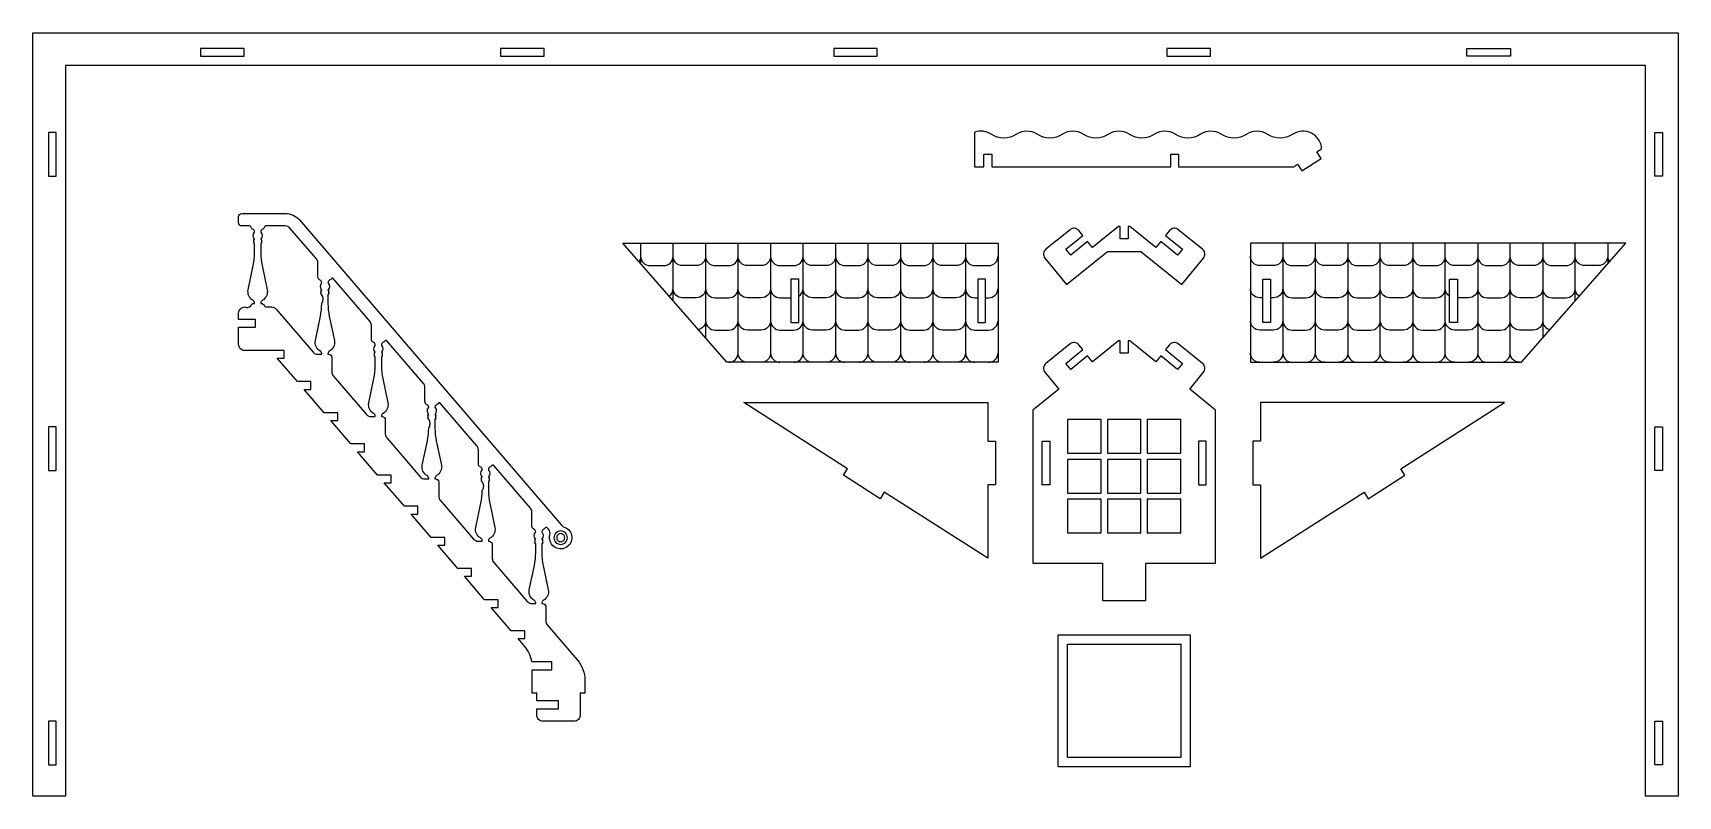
# Model space of a CAD drawing. Extents: x 9591 to 9820, y 1050 to 1177.
# Drawn here: x 9650.8 to 9703.6, y 1094.3 to 1118.8 of the extents above; entities that cross this region are included whole.
import ezdxf

# ---------------------------------------------------------------- set-up
doc = ezdxf.new("R2010")
doc.units = 0
doc.header["$MEASUREMENT"] = 0
doc.layers.add('LAYER_1', color=18, linetype='CONTINUOUS')

msp = doc.modelspace()

# ---------------------------------------------------------------- linework, layer by layer
at = {"layer": 'LAYER_1'}
for points in [[(9702.593, 1117.73), (9651.843, 1117.73), (9651.843, 1094.28), (9650.793, 1094.28), (9650.793, 1118.78), (9703.643, 1118.78), (9703.643, 1094.28), (9702.593, 1094.28)], [(9656.181, 1118.03), (9657.581, 1118.03), (9657.581, 1118.28), (9656.181, 1118.28)], [(9665.818, 1118.03), (9667.218, 1118.03), (9667.218, 1118.28), (9665.818, 1118.28)], [(9676.518, 1118.03), (9677.918, 1118.03), (9677.918, 1118.28), (9676.518, 1118.28)], [(9687.218, 1118.03), (9688.618, 1118.03), (9688.618, 1118.28), (9687.218, 1118.28)], [(9698.256, 1118.03), (9696.856, 1118.03), (9696.856, 1118.28), (9698.256, 1118.28)], [(9651.543, 1114.18), (9651.543, 1115.58), (9651.293, 1115.58), (9651.293, 1114.18)], [(9702.893, 1114.18), (9702.893, 1115.58), (9703.143, 1115.58), (9703.143, 1114.18)], [(9673.084, 1108.206), (9669.74, 1112.026), (9681.796, 1112.026), (9681.796, 1108.206)], [(9698.614, 1108.206), (9701.959, 1112.026), (9689.902, 1112.026), (9689.902, 1108.206)], [(9675.396, 1110.879), (9675.146, 1110.879), (9675.146, 1109.479), (9675.396, 1109.479)], [(9681.396, 1110.879), (9681.146, 1110.879), (9681.146, 1109.479), (9681.396, 1109.479)], [(9690.302, 1110.879), (9690.552, 1110.879), (9690.552, 1109.479), (9690.302, 1109.479)], [(9696.302, 1110.879), (9696.552, 1110.879), (9696.552, 1109.479), (9696.302, 1109.479)], [(9681.72, 1104.269), (9681.47, 1104.269), (9681.47, 1101.915), (9678.143, 1104.037), (9678.009, 1103.826), (9676.829, 1104.579), (9676.963, 1104.79), (9673.636, 1106.912), (9681.47, 1106.912), (9681.47, 1105.669), (9681.72, 1105.669)], [(9689.978, 1104.269), (9690.228, 1104.269), (9690.228, 1101.915), (9693.555, 1104.037), (9693.689, 1103.826), (9694.87, 1104.579), (9694.735, 1104.79), (9698.062, 1106.912), (9690.228, 1106.912), (9690.228, 1105.669), (9689.978, 1105.669)], [(9684.029, 1105.289), (9685.109, 1105.289), (9685.109, 1106.369), (9684.029, 1106.369)], [(9685.309, 1105.289), (9686.389, 1105.289), (9686.389, 1106.369), (9685.309, 1106.369)], [(9686.589, 1105.289), (9687.669, 1105.289), (9687.669, 1106.369), (9686.589, 1106.369)], [(9651.543, 1104.73), (9651.543, 1106.13), (9651.293, 1106.13), (9651.293, 1104.73)], [(9683.212, 1105.669), (9683.462, 1105.669), (9683.462, 1104.269), (9683.212, 1104.269)], [(9688.487, 1105.669), (9688.237, 1105.669), (9688.237, 1104.269), (9688.487, 1104.269)], [(9702.893, 1104.73), (9702.893, 1106.13), (9703.143, 1106.13), (9703.143, 1104.73)], [(9684.029, 1104.009), (9685.109, 1104.009), (9685.109, 1105.089), (9684.029, 1105.089)], [(9685.309, 1104.009), (9686.389, 1104.009), (9686.389, 1105.089), (9685.309, 1105.089)], [(9686.589, 1104.009), (9687.669, 1104.009), (9687.669, 1105.089), (9686.589, 1105.089)], [(9684.029, 1102.729), (9685.109, 1102.729), (9685.109, 1103.809), (9684.029, 1103.809)], [(9685.309, 1102.729), (9686.389, 1102.729), (9686.389, 1103.809), (9685.309, 1103.809)], [(9686.589, 1102.729), (9687.669, 1102.729), (9687.669, 1103.809), (9686.589, 1103.809)], [(9683.729, 1099.458), (9687.969, 1099.458), (9687.969, 1095.218), (9683.729, 1095.218)], [(9684.029, 1099.158), (9687.669, 1099.158), (9687.669, 1095.518), (9684.029, 1095.518)], [(9651.543, 1095.28), (9651.543, 1096.68), (9651.293, 1096.68), (9651.293, 1095.28)], [(9702.893, 1095.28), (9702.893, 1096.68), (9703.143, 1096.68), (9703.143, 1095.28)]]:
    msp.add_lwpolyline(points, close=True, dxfattribs=at)
for points in [[(9687.344, 1114.484), (9687.344, 1114.884), (9687.594, 1114.884), (9687.594, 1114.484), (9691.292, 1114.484), (9691.419, 1114.565), (9691.553, 1114.355), (9692.173, 1114.75), (9692.038, 1114.961), (9692.193, 1115.059, 0.579603), (9691.263, 1115.527, -0.300981), (9690.447, 1115.527, 0.300981), (9689.785, 1115.527, -0.300981), (9688.969, 1115.527, 0.300981), (9688.306, 1115.527, -0.300981), (9687.49, 1115.527, 0.300981), (9686.828, 1115.527, -0.300981), (9686.012, 1115.527, 0.300981), (9685.35, 1115.527, -0.300981), (9684.534, 1115.527, 0.300981), (9683.871, 1115.527, -0.300981), (9683.055, 1115.527, 0.300981), (9682.393, 1115.527, -0.300981), (9681.577, 1115.527, 0.236244), (9681.044, 1115.592), (9681.044, 1114.484), (9681.344, 1114.484), (9681.344, 1114.884), (9681.594, 1114.884), (9681.594, 1114.484)], [(9666.832, 1098.335), (9667.458, 1098.335), (9667.458, 1098.585), (9666.821, 1098.585, 0.140614), (9666.591, 1099.087), (9666.377, 1099.335), (9666.599, 1099.335), (9666.599, 1099.585), (9666.162, 1099.585), (9665.518, 1100.335), (9665.74, 1100.335), (9665.74, 1100.585), (9665.303, 1100.585), (9664.659, 1101.335), (9664.881, 1101.335), (9664.881, 1101.585), (9664.444, 1101.585), (9663.8, 1102.335), (9664.022, 1102.335), (9664.022, 1102.585), (9663.585, 1102.585), (9662.94, 1103.335), (9663.163, 1103.335), (9663.163, 1103.585), (9662.726, 1103.585), (9662.081, 1104.335), (9662.304, 1104.335), (9662.304, 1104.585), (9661.867, 1104.585), (9661.222, 1105.335), (9661.445, 1105.335), (9661.445, 1105.585), (9661.008, 1105.585), (9660.363, 1106.335), (9660.585, 1106.335), (9660.585, 1106.585), (9660.148, 1106.585), (9659.504, 1107.335), (9659.726, 1107.335), (9659.726, 1107.585), (9659.289, 1107.585), (9658.645, 1108.335), (9658.867, 1108.335), (9658.867, 1108.585), (9657.6, 1108.585, -0.414214), (9657.4, 1108.785), (9657.4, 1109.335), (9657.941, 1109.335), (9657.941, 1109.585), (9657.4, 1109.585), (9657.4, 1109.785, -0.414214), (9657.6, 1109.985, 0.352171), (9657.793, 1110.017, -0.352171), (9657.891, 1110.095), (9657.914, 1110.095), (9657.914, 1110.112, 0.272519), (9657.862, 1110.199, -0.328849), (9657.708, 1110.536), (9657.871, 1111.314, 0.051698), (9657.914, 1111.725), (9657.914, 1112.011, 0.366837), (9657.905, 1112.021, -0.600564), (9657.893, 1112.057, 0.39765), (9657.893, 1112.071, -0.39765), (9657.893, 1112.101, 0.39765), (9657.893, 1112.115, -0.594353), (9657.905, 1112.152, 0.584261), (9657.911, 1112.168, -0.375636), (9657.909, 1112.38, 0.187098), (9657.914, 1112.394, 0.294683), (9657.852, 1112.483, -0.244569), (9657.793, 1112.554, 0.352171), (9657.754, 1112.585), (9657.5, 1112.585, -0.414214), (9657.4, 1112.685), (9657.4, 1112.885, -0.414214), (9657.5, 1112.985), (9658.9, 1112.985, -0.21865), (9659.355, 1112.776), (9667.775, 1102.975, 0.134714), (9667.863, 1102.916, -0.655406), (9667.919, 1102.259, -0.655406), (9667.4, 1102.666, 0.245805), (9667.358, 1102.846), (9667.317, 1102.895, 0.507332), (9667.252, 1102.89, -0.156752), (9667.206, 1102.85, 0.294683), (9667.144, 1102.761, 0.187098), (9667.149, 1102.747, -0.375636), (9667.147, 1102.535, 0.584261), (9667.153, 1102.519, -0.594353), (9667.165, 1102.482, 0.39765), (9667.165, 1102.468, -0.39765), (9667.165, 1102.438, 0.39765), (9667.165, 1102.425, -0.600564), (9667.153, 1102.388, 0.366837), (9667.144, 1102.378), (9667.144, 1102.092, 0.051698), (9667.187, 1101.682), (9667.35, 1100.904, -0.328849), (9667.196, 1100.567, 0.272519), (9667.144, 1100.479), (9667.144, 1100.462), (9667.167, 1100.462, -0.414214), (9667.267, 1100.362), (9667.267, 1099.907, 0.179323), (9667.316, 1099.777), (9668.282, 1098.652, -0.179323), (9668.524, 1098), (9668.524, 1097.585), (9668.378, 1097.585), (9668.378, 1096.885, -0.414214), (9668.178, 1096.685), (9667.178, 1096.685, -0.414214), (9666.978, 1096.885), (9666.978, 1097.085), (9667.678, 1097.085), (9667.678, 1097.335), (9666.978, 1097.335), (9666.978, 1097.585), (9666.832, 1097.585)], [(9658.235, 1112.555, -0.251154), (9658.175, 1112.483, 0.294683), (9658.114, 1112.394, 0.187098), (9658.119, 1112.38, -0.375636), (9658.117, 1112.168, 0.584261), (9658.123, 1112.152, -0.594353), (9658.135, 1112.115, 0.39765), (9658.135, 1112.101, -0.39765), (9658.135, 1112.071, 0.39765), (9658.135, 1112.057, -0.600564), (9658.122, 1112.021, 0.366837), (9658.114, 1112.011), (9658.114, 1111.725, 0.051698), (9658.156, 1111.314), (9658.319, 1110.536, -0.328849), (9658.165, 1110.199, 0.272519), (9658.114, 1110.112), (9658.114, 1110.095, -0.352171), (9658.235, 1110.017, 0.352171), (9658.274, 1109.985), (9658.454, 1109.985, -0.21865), (9658.606, 1109.916), (9659.794, 1108.532, 0.21865), (9659.946, 1108.462), (9660.072, 1108.462), (9660.072, 1108.479, 0.272519), (9660.02, 1108.567, -0.328849), (9659.866, 1108.904), (9660.029, 1109.682, 0.051698), (9660.072, 1110.092, 0.366837), (9660.063, 1110.388, -0.600564), (9660.051, 1110.425, 0.39765), (9660.051, 1110.438, -0.39765), (9660.051, 1110.468, 0.39765), (9660.051, 1110.482, -0.594353), (9660.063, 1110.519, 0.584261), (9660.069, 1110.535, -0.375636), (9660.067, 1110.747, 0.187098), (9660.072, 1110.761, 0.294683), (9660.01, 1110.85, -0.302722), (9659.949, 1110.943), (9659.949, 1111.398, 0.179323), (9659.9, 1111.528), (9659.052, 1112.516, 0.21865), (9658.9, 1112.585), (9658.274, 1112.585, 0.352171)], [(9685.974, 1112.566), (9685.974, 1112.166), (9685.724, 1112.166), (9685.724, 1112.566), (9685.666, 1112.566), (9684.833, 1111.891), (9684.676, 1112.085), (9684.132, 1111.644), (9683.974, 1111.839), (9684.518, 1112.279), (9684.392, 1112.435, 0.414214), (9684.111, 1112.464), (9683.334, 1111.835, 0.414214), (9683.305, 1111.553), (9683.997, 1110.699), (9685.314, 1111.766), (9686.384, 1111.766), (9687.701, 1110.699), (9688.394, 1111.553, 0.414214), (9688.364, 1111.835), (9687.587, 1112.464, 0.414214), (9687.306, 1112.435), (9687.18, 1112.279), (9687.724, 1111.839), (9687.567, 1111.644), (9687.023, 1112.085), (9686.865, 1111.891), (9686.032, 1112.566)], [(9661.781, 1108.388, -0.600564), (9661.769, 1108.425, 0.39765), (9661.769, 1108.438, -0.39765), (9661.769, 1108.468, 0.39765), (9661.769, 1108.482, -0.594353), (9661.781, 1108.519, 0.584261), (9661.787, 1108.535, -0.375636), (9661.785, 1108.747, 0.187098), (9661.79, 1108.761, 0.294683), (9661.728, 1108.85, -0.302722), (9661.667, 1108.943), (9661.667, 1109.398, 0.179323), (9661.618, 1109.528), (9660.444, 1110.895, 0.507332), (9660.38, 1110.89, -0.156752), (9660.333, 1110.85, 0.294683), (9660.272, 1110.761, 0.187098), (9660.277, 1110.747, -0.375636), (9660.275, 1110.535, 0.584261), (9660.28, 1110.519, -0.594353), (9660.292, 1110.482, 0.39765), (9660.292, 1110.468, -0.39765), (9660.292, 1110.438, 0.39765), (9660.292, 1110.425, -0.600564), (9660.28, 1110.388, 0.366837), (9660.272, 1110.378), (9660.272, 1110.092, 0.051698), (9660.314, 1109.682), (9660.477, 1108.904, -0.328849), (9660.323, 1108.567, 0.272519), (9660.272, 1108.479), (9660.272, 1108.462), (9660.295, 1108.462, -0.414214), (9660.395, 1108.362), (9660.395, 1107.907, 0.179323), (9660.443, 1107.777), (9661.512, 1106.532, 0.21865), (9661.664, 1106.462), (9661.79, 1106.462), (9661.79, 1106.479, 0.272519), (9661.738, 1106.567, -0.328849), (9661.584, 1106.904), (9661.747, 1107.682, 0.051698), (9661.79, 1108.092), (9661.79, 1108.378, 0.366837)], [(9663.465, 1105.682, 0.051698), (9663.508, 1106.092, 0.366837), (9663.5, 1106.388, -0.600564), (9663.487, 1106.425, 0.39765), (9663.487, 1106.438, -0.39765), (9663.487, 1106.468, 0.39765), (9663.487, 1106.482, -0.594353), (9663.499, 1106.519, 0.584261), (9663.505, 1106.535, -0.375636), (9663.503, 1106.747, 0.187098), (9663.508, 1106.761, 0.294683), (9663.446, 1106.85, -0.302722), (9663.385, 1106.943), (9663.385, 1107.398, 0.179323), (9663.337, 1107.528), (9662.162, 1108.895, 0.507332), (9662.098, 1108.89, -0.156752), (9662.051, 1108.85, 0.294683), (9661.99, 1108.761, 0.187098), (9661.995, 1108.747, -0.375636), (9661.993, 1108.535, 0.584261), (9661.999, 1108.519, -0.594353), (9662.011, 1108.482, 0.39765), (9662.011, 1108.468, -0.39765), (9662.011, 1108.438, 0.39765), (9662.011, 1108.425, -0.600564), (9661.998, 1108.388, 0.366837), (9661.99, 1108.378), (9661.99, 1108.092, 0.051698), (9662.032, 1107.682), (9662.195, 1106.904, -0.328849), (9662.041, 1106.567, 0.272519), (9661.99, 1106.479), (9661.99, 1106.462), (9662.013, 1106.462, -0.414214), (9662.113, 1106.362), (9662.113, 1105.907, 0.179323), (9662.161, 1105.777), (9663.231, 1104.532, 0.21865), (9663.382, 1104.462), (9663.508, 1104.462), (9663.508, 1104.479, 0.272519), (9663.457, 1104.567, -0.328849), (9663.302, 1104.904)], [(9686.549, 1100.556), (9686.549, 1101.756), (9688.787, 1101.756), (9688.787, 1106.669), (9687.953, 1107.344), (9688.394, 1107.888, 0.414214), (9688.364, 1108.169), (9687.587, 1108.799, 0.414214), (9687.306, 1108.769), (9687.18, 1108.614), (9687.724, 1108.173), (9687.567, 1107.979), (9687.023, 1108.419), (9686.865, 1108.225), (9686.032, 1108.9), (9685.974, 1108.9), (9685.974, 1108.5), (9685.724, 1108.5), (9685.724, 1108.9), (9685.666, 1108.9), (9684.833, 1108.225), (9684.676, 1108.419), (9684.132, 1107.979), (9683.974, 1108.173), (9684.518, 1108.614), (9684.392, 1108.769, 0.414214), (9684.111, 1108.799), (9683.334, 1108.169, 0.414214), (9683.305, 1107.888), (9683.745, 1107.344), (9682.912, 1106.669), (9682.912, 1101.756), (9685.149, 1101.756), (9685.149, 1100.556)], [(9665.226, 1104.092, 0.366837), (9665.218, 1104.388, -0.600564), (9665.205, 1104.425, 0.39765), (9665.205, 1104.438, -0.39765), (9665.205, 1104.468, 0.39765), (9665.205, 1104.482, -0.594353), (9665.217, 1104.519, 0.584261), (9665.223, 1104.535, -0.375636), (9665.221, 1104.747, 0.187098), (9665.226, 1104.761, 0.294683), (9665.165, 1104.85, -0.302722), (9665.103, 1104.943), (9665.103, 1105.398, 0.179323), (9665.055, 1105.528), (9663.88, 1106.895, 0.507332), (9663.816, 1106.89, -0.156752), (9663.77, 1106.85, 0.294683), (9663.708, 1106.761, 0.187098), (9663.713, 1106.747, -0.375636), (9663.711, 1106.535, 0.584261), (9663.717, 1106.519, -0.594353), (9663.729, 1106.482, 0.39765), (9663.729, 1106.468, -0.39765), (9663.729, 1106.438, 0.39765), (9663.729, 1106.425, -0.600564), (9663.716, 1106.388, 0.366837), (9663.708, 1106.378), (9663.708, 1106.092, 0.051698), (9663.751, 1105.682), (9663.914, 1104.904, -0.328849), (9663.759, 1104.567, 0.272519), (9663.708, 1104.479), (9663.708, 1104.462), (9663.731, 1104.462, -0.414214), (9663.831, 1104.362), (9663.831, 1103.907, 0.179323), (9663.879, 1103.777), (9664.949, 1102.532, 0.21865), (9665.101, 1102.462), (9665.226, 1102.462), (9665.226, 1102.479, 0.272519), (9665.175, 1102.567, -0.328849), (9665.021, 1102.904), (9665.184, 1103.682, 0.051698)], [(9666.944, 1102.378, 0.366837), (9666.936, 1102.388, -0.600564), (9666.924, 1102.425, 0.39765), (9666.924, 1102.438, -0.39765), (9666.924, 1102.468, 0.39765), (9666.924, 1102.482, -0.594353), (9666.936, 1102.519, 0.584261), (9666.941, 1102.535, -0.375636), (9666.939, 1102.747, 0.187098), (9666.944, 1102.761, 0.294683), (9666.883, 1102.85, -0.302722), (9666.821, 1102.943), (9666.821, 1103.398, 0.179323), (9666.773, 1103.528), (9665.599, 1104.895, 0.507332), (9665.534, 1104.89, -0.156752), (9665.488, 1104.85, 0.294683), (9665.426, 1104.761, 0.187098), (9665.431, 1104.747, -0.375636), (9665.429, 1104.535, 0.584261), (9665.435, 1104.519, -0.594353), (9665.447, 1104.482, 0.39765), (9665.447, 1104.468, -0.39765), (9665.447, 1104.438, 0.39765), (9665.447, 1104.425, -0.600564), (9665.435, 1104.388, 0.366837), (9665.426, 1104.378), (9665.426, 1104.092, 0.051698), (9665.469, 1103.682), (9665.632, 1102.904, -0.328849), (9665.478, 1102.567, 0.272519), (9665.426, 1102.479), (9665.426, 1102.462), (9665.449, 1102.462, -0.414214), (9665.549, 1102.362), (9665.549, 1101.907, 0.179323), (9665.598, 1101.777), (9666.667, 1100.532, 0.21865), (9666.819, 1100.462), (9666.944, 1100.462), (9666.944, 1100.479, 0.272519), (9666.893, 1100.567, -0.328849), (9666.739, 1100.904), (9666.902, 1101.682, 0.051698), (9666.944, 1102.092)], [(9667.748, 1102.792, 0.414214), (9667.532, 1102.575, 0.414214), (9667.748, 1102.359, 0.414214), (9667.965, 1102.575, 0.414214)], [(9667.748, 1102.705, 0.414214), (9667.619, 1102.575, 0.414214), (9667.748, 1102.446, 0.414214), (9667.878, 1102.575, 0.414214)]]:
    msp.add_lwpolyline(points, format="xyb", close=True, dxfattribs=at)
for points in [[(9670.316, 1112.026), (9670.316, 1111.367)], [(9671.36, 1110.175), (9671.36, 1112.026)], [(9672.403, 1112.026), (9672.403, 1108.983)], [(9699.295, 1112.026), (9699.295, 1108.983)], [(9700.339, 1110.175), (9700.339, 1112.026)], [(9701.382, 1112.026), (9701.382, 1111.367)]]:
    msp.add_lwpolyline(points, dxfattribs=at)
for points in [[(9673.147, 1108.206, 0.414214), (9673.447, 1108.506), (9673.447, 1112.026)], [(9674.491, 1112.026), (9674.491, 1108.506, -0.414214), (9674.191, 1108.206)], [(9675.834, 1108.206, -0.414214), (9675.534, 1108.506), (9675.534, 1112.026)], [(9676.578, 1112.026), (9676.578, 1108.506, -0.414214), (9676.278, 1108.206)], [(9677.321, 1108.206, 0.414214), (9677.621, 1108.506), (9677.621, 1112.026)], [(9678.665, 1112.026), (9678.665, 1108.506, -0.414214), (9678.365, 1108.206)], [(9680.009, 1108.206, -0.414214), (9679.709, 1108.506), (9679.709, 1112.026)], [(9680.752, 1112.026), (9680.752, 1108.506, 0.414214), (9681.052, 1108.206)], [(9690.946, 1112.026), (9690.946, 1108.506, -0.414214), (9690.646, 1108.206)], [(9692.29, 1108.206, -0.414214), (9691.99, 1108.506), (9691.99, 1112.026)], [(9693.033, 1112.026), (9693.033, 1108.506, -0.414214), (9692.733, 1108.206)], [(9693.777, 1108.206, 0.414214), (9694.077, 1108.506), (9694.077, 1112.026)], [(9695.12, 1112.026), (9695.12, 1108.506, 0.414214), (9695.42, 1108.206)], [(9696.464, 1108.206, -0.414214), (9696.164, 1108.506), (9696.164, 1112.026)], [(9697.208, 1112.026), (9697.208, 1108.506, -0.414214), (9696.908, 1108.206)], [(9698.551, 1108.206, -0.414214), (9698.251, 1108.506), (9698.251, 1112.026)], [(9670.316, 1111.611, -0.159509), (9670.258, 1111.434)], [(9670.316, 1111.611, 0.414214), (9670.616, 1111.311), (9671.06, 1111.311, 0.414214), (9671.36, 1111.611)], [(9672.403, 1111.611, -0.414214), (9672.103, 1111.311), (9671.66, 1111.311, -0.414214), (9671.36, 1111.611)], [(9672.403, 1111.611, 0.414214), (9672.703, 1111.311), (9673.147, 1111.311, 0.414214), (9673.447, 1111.611)], [(9674.491, 1111.611, -0.414214), (9674.191, 1111.311), (9673.747, 1111.311, -0.414214), (9673.447, 1111.611)], [(9674.491, 1111.611, 0.414214), (9674.791, 1111.311), (9675.234, 1111.311, 0.414214), (9675.534, 1111.611)], [(9676.578, 1111.611, -0.414214), (9676.278, 1111.311), (9675.834, 1111.311, -0.414214), (9675.534, 1111.611)], [(9676.578, 1111.611, 0.414214), (9676.878, 1111.311), (9677.321, 1111.311, 0.414214), (9677.621, 1111.611)], [(9678.665, 1111.611, -0.414214), (9678.365, 1111.311), (9677.921, 1111.311, -0.414214), (9677.621, 1111.611)], [(9678.665, 1111.611, 0.414214), (9678.965, 1111.311), (9679.409, 1111.311, 0.414214), (9679.709, 1111.611)], [(9680.752, 1111.611, -0.414214), (9680.452, 1111.311), (9680.009, 1111.311, -0.414214), (9679.709, 1111.611)], [(9680.752, 1111.611, 0.414214), (9681.052, 1111.311), (9681.496, 1111.311, 0.414214), (9681.796, 1111.611)], [(9690.946, 1111.611, -0.414214), (9690.646, 1111.311), (9690.202, 1111.311, -0.414214), (9689.902, 1111.611)], [(9690.946, 1111.611, 0.414214), (9691.246, 1111.311), (9691.69, 1111.311, 0.414214), (9691.99, 1111.611)], [(9693.033, 1111.611, -0.414214), (9692.733, 1111.311), (9692.29, 1111.311, -0.414214), (9691.99, 1111.611)], [(9693.033, 1111.611, 0.414214), (9693.333, 1111.311), (9693.777, 1111.311, 0.414214), (9694.077, 1111.611)], [(9695.12, 1111.611, -0.414214), (9694.82, 1111.311), (9694.377, 1111.311, -0.414214), (9694.077, 1111.611)], [(9695.12, 1111.611, 0.414214), (9695.42, 1111.311), (9695.864, 1111.311, 0.414214), (9696.164, 1111.611)], [(9697.208, 1111.611, -0.414214), (9696.908, 1111.311), (9696.464, 1111.311, -0.414214), (9696.164, 1111.611)], [(9697.208, 1111.611, 0.414214), (9697.508, 1111.311), (9697.951, 1111.311, 0.414214), (9698.251, 1111.611)], [(9699.295, 1111.611, -0.414214), (9698.995, 1111.311), (9698.551, 1111.311, -0.414214), (9698.251, 1111.611)], [(9699.295, 1111.611, 0.414214), (9699.595, 1111.311), (9700.039, 1111.311, 0.414214), (9700.339, 1111.611)], [(9701.382, 1111.611, -0.414214), (9701.082, 1111.311), (9700.639, 1111.311, -0.414214), (9700.339, 1111.611)], [(9701.382, 1111.611, 0.159509), (9701.44, 1111.434)], [(9671.227, 1110.327, 0.249891), (9671.36, 1110.576)], [(9672.403, 1110.576, -0.414214), (9672.103, 1110.276), (9671.66, 1110.276, -0.414214), (9671.36, 1110.576)], [(9672.403, 1110.576, 0.414214), (9672.703, 1110.276), (9673.147, 1110.276, 0.414214), (9673.447, 1110.576)], [(9674.491, 1110.576, -0.414214), (9674.191, 1110.276), (9673.747, 1110.276, -0.414214), (9673.447, 1110.576)], [(9674.491, 1110.576, 0.414214), (9674.791, 1110.276), (9675.146, 1110.276)], [(9675.396, 1110.324, 0.255564), (9675.534, 1110.576)], [(9676.578, 1110.576, -0.414214), (9676.278, 1110.276), (9675.834, 1110.276, -0.414214), (9675.534, 1110.576)], [(9676.578, 1110.576, 0.414214), (9676.878, 1110.276), (9677.321, 1110.276, 0.414214), (9677.621, 1110.576)], [(9678.665, 1110.576, -0.414214), (9678.365, 1110.276), (9677.921, 1110.276, -0.414214), (9677.621, 1110.576)], [(9678.665, 1110.576, 0.414214), (9678.965, 1110.276), (9679.409, 1110.276, 0.414214), (9679.709, 1110.576)], [(9680.752, 1110.576, -0.414214), (9680.452, 1110.276), (9680.009, 1110.276, -0.414214), (9679.709, 1110.576)], [(9680.752, 1110.576, 0.414214), (9681.052, 1110.276), (9681.146, 1110.276)], [(9681.396, 1110.276), (9681.496, 1110.276, 0.414214), (9681.796, 1110.576)], [(9690.302, 1110.276), (9690.202, 1110.276, -0.414214), (9689.902, 1110.576)], [(9690.946, 1110.576, -0.414214), (9690.646, 1110.276), (9690.552, 1110.276)], [(9690.946, 1110.576, 0.414214), (9691.246, 1110.276), (9691.69, 1110.276, 0.414214), (9691.99, 1110.576)], [(9693.033, 1110.576, -0.414214), (9692.733, 1110.276), (9692.29, 1110.276, -0.414214), (9691.99, 1110.576)], [(9693.033, 1110.576, 0.414214), (9693.333, 1110.276), (9693.777, 1110.276, 0.414214), (9694.077, 1110.576)], [(9695.12, 1110.576, -0.414214), (9694.82, 1110.276), (9694.377, 1110.276, -0.414214), (9694.077, 1110.576)], [(9695.12, 1110.576, 0.414214), (9695.42, 1110.276), (9695.864, 1110.276, 0.414214), (9696.164, 1110.576)], [(9696.302, 1110.324, -0.255564), (9696.164, 1110.576)], [(9697.208, 1110.576, -0.414214), (9696.908, 1110.276), (9696.552, 1110.276)], [(9697.208, 1110.576, 0.414214), (9697.508, 1110.276), (9697.951, 1110.276, 0.414214), (9698.251, 1110.576)], [(9699.295, 1110.576, -0.414214), (9698.995, 1110.276), (9698.551, 1110.276, -0.414214), (9698.251, 1110.576)], [(9699.295, 1110.576, 0.414214), (9699.595, 1110.276), (9700.039, 1110.276, 0.414214), (9700.339, 1110.576)], [(9700.471, 1110.327, -0.249891), (9700.339, 1110.576)], [(9672.403, 1109.541, -0.349089), (9672.171, 1109.249)], [(9672.403, 1109.541, 0.414214), (9672.703, 1109.241), (9673.147, 1109.241, 0.414214), (9673.447, 1109.541)], [(9674.491, 1109.541, -0.414214), (9674.191, 1109.241), (9673.747, 1109.241, -0.414214), (9673.447, 1109.541)], [(9674.491, 1109.541, 0.414214), (9674.791, 1109.241), (9675.234, 1109.241, 0.414214), (9675.534, 1109.541)], [(9676.578, 1109.541, -0.414214), (9676.278, 1109.241), (9675.834, 1109.241, -0.414214), (9675.534, 1109.541)], [(9676.578, 1109.541, 0.414214), (9676.878, 1109.241), (9677.321, 1109.241, 0.414214), (9677.621, 1109.541)], [(9678.665, 1109.541, -0.414214), (9678.365, 1109.241), (9677.921, 1109.241, -0.414214), (9677.621, 1109.541)], [(9678.665, 1109.541, 0.414214), (9678.965, 1109.241), (9679.409, 1109.241, 0.414214), (9679.709, 1109.541)], [(9680.752, 1109.541, -0.414214), (9680.452, 1109.241), (9680.009, 1109.241, -0.414214), (9679.709, 1109.541)], [(9680.752, 1109.541, 0.414214), (9681.052, 1109.241), (9681.496, 1109.241, 0.414214), (9681.796, 1109.541)], [(9690.946, 1109.541, -0.414214), (9690.646, 1109.241), (9690.202, 1109.241, -0.414214), (9689.902, 1109.541)], [(9690.946, 1109.541, 0.414214), (9691.246, 1109.241), (9691.69, 1109.241, 0.414214), (9691.99, 1109.541)], [(9693.033, 1109.541, -0.414214), (9692.733, 1109.241), (9692.29, 1109.241, -0.414214), (9691.99, 1109.541)], [(9693.033, 1109.541, 0.414214), (9693.333, 1109.241), (9693.777, 1109.241, 0.414214), (9694.077, 1109.541)], [(9695.12, 1109.541, -0.414214), (9694.82, 1109.241), (9694.377, 1109.241, -0.414214), (9694.077, 1109.541)], [(9695.12, 1109.541, 0.414214), (9695.42, 1109.241), (9695.864, 1109.241, 0.414214), (9696.164, 1109.541)], [(9697.208, 1109.541, -0.414214), (9696.908, 1109.241), (9696.464, 1109.241, -0.414214), (9696.164, 1109.541)], [(9697.208, 1109.541, 0.414214), (9697.508, 1109.241), (9697.951, 1109.241, 0.414214), (9698.251, 1109.541)], [(9699.295, 1109.541, -0.414214), (9698.995, 1109.241), (9698.551, 1109.241, -0.414214), (9698.251, 1109.541)], [(9699.295, 1109.541, 0.349089), (9699.527, 1109.249)], [(9673.747, 1108.206, -0.414214), (9673.447, 1108.506)], [(9674.491, 1108.506, 0.414214), (9674.791, 1108.206)], [(9675.234, 1108.206, 0.414214), (9675.534, 1108.506)], [(9676.578, 1108.506, 0.414214), (9676.878, 1108.206)], [(9677.921, 1108.206, -0.414214), (9677.621, 1108.506)], [(9678.665, 1108.506, 0.414214), (9678.965, 1108.206)], [(9679.409, 1108.206, 0.414214), (9679.709, 1108.506)], [(9680.752, 1108.506, -0.414214), (9680.452, 1108.206)], [(9681.496, 1108.206, 0.414214), (9681.796, 1108.506)], [(9690.202, 1108.206, -0.414214), (9689.902, 1108.506)], [(9690.946, 1108.506, 0.414214), (9691.246, 1108.206)], [(9691.69, 1108.206, 0.414214), (9691.99, 1108.506)], [(9693.033, 1108.506, 0.414214), (9693.333, 1108.206)], [(9694.377, 1108.206, -0.414214), (9694.077, 1108.506)], [(9695.12, 1108.506, -0.414214), (9694.82, 1108.206)], [(9695.864, 1108.206, 0.414214), (9696.164, 1108.506)], [(9697.208, 1108.506, 0.414214), (9697.508, 1108.206)], [(9697.951, 1108.206, 0.414214), (9698.251, 1108.506)]]:
    msp.add_lwpolyline(points, format="xyb", dxfattribs=at)

doc.saveas('drawing.dxf')
